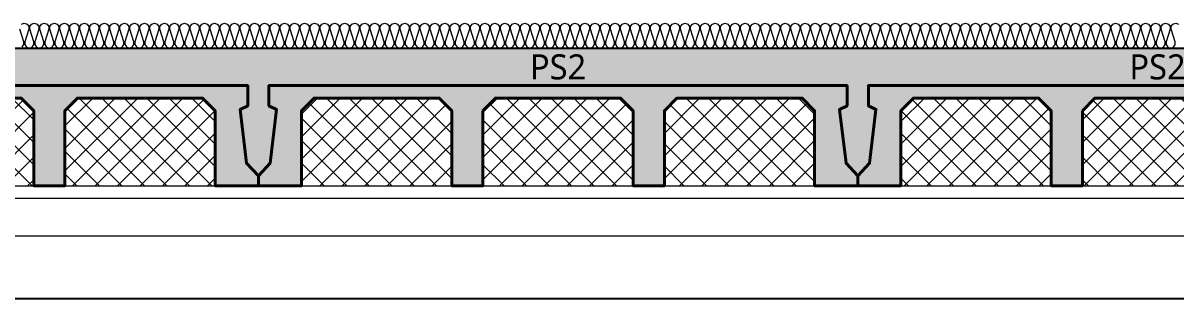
# Model space of a CAD drawing. Header units: millimetres. Extents: x 0 to 420000, y 0 to 297000.
# Drawn here: x 137077 to 141684, y 43150 to 44300 of the extents above; entities that cross this region are included whole.
import ezdxf
from ezdxf.enums import TextEntityAlignment as Align

# ---------------------------------------------------------------- set-up
doc = ezdxf.new("R2010")
doc.units = ezdxf.units.MM
doc.linetypes.add('0731_main_plan$0$form_$0$y-Landschaft$0$_$1$20120914_Verkehrsflächen_Grün$0$20120628_xref - Gammel$1$3_H-GL_F1_U3 - Default$0${ Offset Lines }', pattern=[0])
doc.linetypes.add('CEN', pattern=[62, 60, -1, 0, -1])
for name, color, linetype, lineweight in [('A-AXIS-LINE', 1, 'CEN', 15), ('A-CONC-LIN1', 2, 'Continuous', 40), ('A-CONC-LIN2', 7, 'Continuous', 25), ('A-ELEV-LIN2', 7, 'Continuous', 25), ('A-XXXX-INSL1', 15, 'Continuous', 18), ('A-XXXX-INSL2', 8, 'Continuous', 18)]:
    doc.layers.add(name, color=color, linetype=linetype, lineweight=lineweight)
doc.layers.add('A-CONC-SOLD', color=253, linetype='CEN')
doc.layers.add('A-XXXX-NPLT', color=144, linetype='Continuous', lineweight=15, plot=False)
doc.styles.add('맑은고딕', font='')
doc.styles.get('맑은고딕').set_extended_font_data('Malgun Gothic')

# ---------------------------------------------------------------- blocks, each defined once
blk = doc.blocks.new('axis(211208)')
at = {"layer": 'A-AXIS-LINE', "ltscale": 1000}
blk.add_line((4631788.1, -422118.7), (4955413.1, -422118.7), dxfattribs=at)
blk = doc.blocks.new('PS2')
at = {"layer": 'A-CONC-SOLD'}
h = blk.add_hatch(color=256, dxfattribs=at)
h.dxf.hatch_style = 1
h.paths.add_polyline_path([(1197.5, 0), (-1197.5, 0), (-1197.5, -510), (-1150.5, -460), (-1125, -245), (-1155, -230), (-1155, -150), (1155, -150), (1155, -230), (1125, -245), (1150.5, -460), (1197.5, -510)])
h = blk.add_hatch(color=256, dxfattribs=at)
h.dxf.hatch_style = 1
h.paths.add_polyline_path([(-1150.5, -460), (-1197.5, -510), (-1197.5, -550), (-1025, -550), (-1025, -510), (-1025, -250), (-975, -200), (-475, -200), (-425, -250), (-425, -510), (-425, -550), (-300, -550), (-300, -510), (-300, -250), (-250, -200), (250, -200), (300, -250), (300, -510), (300, -550), (425, -550), (425, -510), (425, -250), (475, -200), (975, -200), (1025, -250), (1025, -510), (1025, -550), (1197.5, -550), (1197.5, -510), (1150.5, -460), (1125, -245), (1155, -230), (1155, -150), (-1155, -150), (-1155, -230), (-1125, -245)])
at = {"layer": 'A-XXXX-INSL2'}
h = blk.add_hatch(dxfattribs=at)
h.set_pattern_fill('ANSI37', color=256, scale=20)
h.set_pattern_definition([(45, (-289951.5, -41968), (-44.90128, 44.90128), []), (135, (-289951.5, -41968), (-44.90128, -44.90128), [])])
h.paths.add_polyline_path([(-975, -200), (-1025, -250), (-1025, -510), (-1025, -550), (-425, -550), (-425, -510), (-425, -250), (-475, -200)])
h.paths.add_polyline_path([(-250, -200), (-300, -250), (-300, -510), (-300, -550), (300, -550), (300, -510), (300, -250), (250, -200)])
h.paths.add_polyline_path([(425, -510), (425, -550), (1025, -550), (1025, -510), (1025, -250), (975, -200), (475, -200), (425, -250)])
at = {"layer": 'A-CONC-LIN1', "color": 2, "linetype": '0731_main_plan$0$form_$0$y-Landschaft$0$_$1$20120914_Verkehrsflächen_Grün$0$20120628_xref - Gammel$1$3_H-GL_F1_U3 - Default$0${ Offset Lines }'}
blk.add_lwpolyline([(-300, -250), (-300, -510), (-300, -510), (-300, -550), (-425, -550), (-425, -510), (-425, -510), (-425, -250), (-475, -200), (-975, -200), (-1025, -250), (-1025, -510), (-1025, -510), (-1025, -550), (-1197.5, -550), (-1197.5, -510), (-1150.5, -460), (-1125, -245), (-1155, -230), (-1155, -150), (1155, -150), (1155, -230), (1125, -245), (1150.5, -460), (1197.5, -510), (1197.5, -550), (1025, -550), (1025, -510), (1025, -510), (1025, -250), (975, -200), (475, -200), (425, -250), (425, -510), (425, -510), (425, -550), (300, -550), (300, -510), (300, -510), (300, -250), (250, -200), (-250, -200)], close=True, dxfattribs=at)
at = {"layer": 'A-CONC-LIN2'}
blk.add_line((-1197.5, 0), (1197.5, 0), dxfattribs=at)
at = {"layer": 'A-XXXX-NPLT'}
for p, q in [((-1025, -550), (-425, -550)), ((-300, -550), (300, -550)), ((425, -550), (1025, -550))]:
    blk.add_line(p, q, dxfattribs=at)
at = {"layer": 'A-XXXX-NPLT', "style": '맑은고딕'}
blk.add_text('PS2', height=100, dxfattribs=at).set_placement((0, -75), align=Align.MIDDLE)
blk = doc.blocks.new('냉동층(220321)')
at = {"layer": 'A-ELEV-LIN2'}
blk.add_line((4683400.3, -402368.7), (4737823.8, -402368.7), dxfattribs=at)
at = {"layer": 'A-XXXX-INSL1'}
blk.add_lwpolyline([(4685273.8, -401968.7), (4725973.8, -401968.7), (4725973.8, -402418.7), (4726673.8, -402418.7), (4726673.8, -401968.7), (4734973.8, -401968.7)], dxfattribs=at)
at = {"layer": 'A-XXXX-INSL2'}
for points in [[(4707384.8, -401364.7), (4707391.8, -401354.7), (4707391.8, -401343.7), (4707375.8, -401293.7)], [(4707382.8, -401272.7), (4707393.8, -401268.7), (4707404.8, -401272.7), (4707411.8, -401282.7), (4707411.8, -401293.7), (4707395.8, -401343.7), (4707395.8, -401354.7), (4707402.8, -401364.7), (4707413.8, -401368.7), (4707424.8, -401364.7), (4707431.8, -401354.7), (4707431.8, -401343.7), (4707415.8, -401293.7), (4707415.8, -401282.7), (4707422.8, -401272.7), (4707433.8, -401268.7), (4707444.8, -401272.7), (4707451.8, -401282.7), (4707451.8, -401293.7), (4707435.8, -401343.7), (4707435.8, -401354.7), (4707442.8, -401364.7), (4707453.8, -401368.7), (4707464.8, -401364.7), (4707471.8, -401354.7), (4707471.8, -401343.7), (4707455.8, -401293.7), (4707455.8, -401282.7), (4707462.8, -401272.7), (4707473.8, -401268.7), (4707484.8, -401272.7), (4707491.8, -401282.7), (4707491.8, -401293.7), (4707475.8, -401343.7), (4707475.8, -401354.7), (4707482.8, -401364.7), (4707493.8, -401368.7), (4707504.8, -401364.7), (4707511.8, -401354.7), (4707511.8, -401343.7), (4707495.8, -401293.7), (4707495.8, -401282.7), (4707502.8, -401272.7), (4707513.8, -401268.7), (4707524.8, -401272.7), (4707531.8, -401282.7), (4707531.8, -401293.7), (4707515.8, -401343.7), (4707515.8, -401354.7), (4707522.8, -401364.7), (4707533.8, -401368.7), (4707544.8, -401364.7), (4707551.8, -401354.7), (4707551.8, -401343.7), (4707535.8, -401293.7), (4707535.8, -401282.7), (4707542.8, -401272.7), (4707553.8, -401268.7), (4707564.8, -401272.7), (4707571.8, -401282.7), (4707571.8, -401293.7), (4707555.8, -401343.7), (4707555.8, -401354.7), (4707562.8, -401364.7), (4707573.8, -401368.7), (4707584.8, -401364.7), (4707591.8, -401354.7), (4707591.8, -401343.7), (4707575.8, -401293.7), (4707575.8, -401282.7), (4707582.8, -401272.7), (4707593.8, -401268.7), (4707604.8, -401272.7), (4707611.8, -401282.7), (4707611.8, -401293.7), (4707595.8, -401343.7), (4707595.8, -401354.7), (4707602.8, -401364.7), (4707613.8, -401368.7), (4707624.8, -401364.7), (4707631.8, -401354.7), (4707631.8, -401343.7), (4707615.8, -401293.7), (4707615.8, -401282.7), (4707622.8, -401272.7), (4707633.8, -401268.7), (4707644.8, -401272.7), (4707651.8, -401282.7), (4707651.8, -401293.7), (4707635.8, -401343.7), (4707635.8, -401354.7), (4707642.8, -401364.7), (4707653.8, -401368.7), (4707664.8, -401364.7), (4707671.8, -401354.7), (4707671.8, -401343.7), (4707655.8, -401293.7), (4707655.8, -401282.7), (4707662.8, -401272.7), (4707673.8, -401268.7), (4707684.8, -401272.7), (4707691.8, -401282.7), (4707691.8, -401293.7), (4707675.8, -401343.7), (4707675.8, -401354.7), (4707682.8, -401364.7), (4707693.8, -401368.7), (4707704.8, -401364.7), (4707711.8, -401354.7), (4707711.8, -401343.7), (4707695.8, -401293.7), (4707695.8, -401282.7), (4707702.8, -401272.7), (4707713.8, -401268.7), (4707724.8, -401272.7), (4707731.8, -401282.7), (4707731.8, -401293.7), (4707715.8, -401343.7), (4707715.8, -401354.7), (4707722.8, -401364.7), (4707733.8, -401368.7), (4707744.8, -401364.7), (4707751.8, -401354.7), (4707751.8, -401343.7), (4707735.8, -401293.7), (4707735.8, -401282.7), (4707742.8, -401272.7), (4707753.8, -401268.7), (4707764.8, -401272.7), (4707771.8, -401282.7), (4707771.8, -401293.7), (4707755.8, -401343.7), (4707755.8, -401354.7), (4707762.8, -401364.7), (4707773.8, -401368.7), (4707784.8, -401364.7), (4707791.8, -401354.7), (4707791.8, -401343.7), (4707775.8, -401293.7), (4707775.8, -401282.7), (4707782.8, -401272.7), (4707793.8, -401268.7), (4707804.8, -401272.7), (4707811.8, -401282.7), (4707811.8, -401293.7), (4707795.8, -401343.7), (4707795.8, -401354.7), (4707802.8, -401364.7), (4707813.8, -401368.7), (4707824.8, -401364.7), (4707831.8, -401354.7), (4707831.8, -401343.7), (4707815.8, -401293.7), (4707815.8, -401282.7), (4707822.8, -401272.7), (4707833.8, -401268.7), (4707844.8, -401272.7), (4707851.8, -401282.7), (4707851.8, -401293.7), (4707835.8, -401343.7), (4707835.8, -401354.7), (4707842.8, -401364.7), (4707853.8, -401368.7), (4707864.8, -401364.7), (4707871.8, -401354.7), (4707871.8, -401343.7), (4707855.8, -401293.7), (4707855.8, -401282.7), (4707862.8, -401272.7), (4707873.8, -401268.7), (4707884.8, -401272.7), (4707891.8, -401282.7), (4707891.8, -401293.7), (4707875.8, -401343.7), (4707875.8, -401354.7), (4707882.8, -401364.7), (4707893.8, -401368.7), (4707904.8, -401364.7), (4707911.8, -401354.7), (4707911.8, -401343.7), (4707895.8, -401293.7), (4707895.8, -401282.7), (4707902.8, -401272.7), (4707913.8, -401268.7), (4707924.8, -401272.7), (4707931.8, -401282.7), (4707931.8, -401293.7), (4707915.8, -401343.7), (4707915.8, -401354.7), (4707922.8, -401364.7), (4707933.8, -401368.7), (4707944.8, -401364.7), (4707951.8, -401354.7), (4707951.8, -401343.7), (4707935.8, -401293.7), (4707935.8, -401282.7), (4707942.8, -401272.7), (4707953.8, -401268.7), (4707964.8, -401272.7), (4707971.8, -401282.7), (4707971.8, -401293.7), (4707955.8, -401343.7), (4707955.8, -401354.7), (4707962.8, -401364.7), (4707973.8, -401368.7), (4707984.8, -401364.7), (4707991.8, -401354.7), (4707991.8, -401343.7), (4707975.8, -401293.7), (4707975.8, -401282.7), (4707982.8, -401272.7), (4707993.8, -401268.7), (4708004.8, -401272.7), (4708011.8, -401282.7), (4708011.8, -401293.7), (4707995.8, -401343.7), (4707995.8, -401354.7), (4708002.8, -401364.7), (4708013.8, -401368.7), (4708024.8, -401364.7), (4708031.8, -401354.7), (4708031.8, -401343.7), (4708015.8, -401293.7), (4708015.8, -401282.7), (4708022.8, -401272.7), (4708033.8, -401268.7), (4708044.8, -401272.7), (4708051.8, -401282.7), (4708051.8, -401293.7), (4708035.8, -401343.7), (4708035.8, -401354.7), (4708042.8, -401364.7), (4708053.8, -401368.7), (4708064.8, -401364.7), (4708071.8, -401354.7), (4708071.8, -401343.7), (4708055.8, -401293.7), (4708055.8, -401282.7), (4708062.8, -401272.7), (4708073.8, -401268.7), (4708084.8, -401272.7), (4708091.8, -401282.7), (4708091.8, -401293.7), (4708075.8, -401343.7), (4708075.8, -401354.7), (4708082.8, -401364.7), (4708093.8, -401368.7), (4708104.8, -401364.7), (4708111.8, -401354.7), (4708111.8, -401343.7), (4708095.8, -401293.7), (4708095.8, -401282.7), (4708102.8, -401272.7), (4708113.8, -401268.7), (4708124.8, -401272.7), (4708131.8, -401282.7), (4708131.8, -401293.7), (4708115.8, -401343.7), (4708115.8, -401354.7), (4708122.8, -401364.7), (4708133.8, -401368.7), (4708144.8, -401364.7), (4708151.8, -401354.7), (4708151.8, -401343.7), (4708135.8, -401293.7), (4708135.8, -401282.7), (4708142.8, -401272.7), (4708153.8, -401268.7), (4708164.8, -401272.7), (4708171.8, -401282.7), (4708171.8, -401293.7), (4708155.8, -401343.7), (4708155.8, -401354.7), (4708162.8, -401364.7), (4708173.8, -401368.7), (4708184.8, -401364.7), (4708191.8, -401354.7), (4708191.8, -401343.7), (4708175.8, -401293.7), (4708175.8, -401282.7), (4708182.8, -401272.7), (4708193.8, -401268.7), (4708204.8, -401272.7), (4708211.8, -401282.7), (4708211.8, -401293.7), (4708195.8, -401343.7), (4708195.8, -401354.7), (4708202.8, -401364.7), (4708213.8, -401368.7), (4708224.8, -401364.7), (4708231.8, -401354.7), (4708231.8, -401343.7), (4708215.8, -401293.7), (4708215.8, -401282.7), (4708222.8, -401272.7), (4708233.8, -401268.7), (4708244.8, -401272.7), (4708251.8, -401282.7), (4708251.8, -401293.7), (4708235.8, -401343.7), (4708235.8, -401354.7), (4708242.8, -401364.7), (4708253.8, -401368.7), (4708264.8, -401364.7), (4708271.8, -401354.7), (4708271.8, -401343.7), (4708255.8, -401293.7), (4708255.8, -401282.7), (4708262.8, -401272.7), (4708273.8, -401268.7), (4708284.8, -401272.7), (4708291.8, -401282.7), (4708291.8, -401293.7), (4708275.8, -401343.7), (4708275.8, -401354.7), (4708282.8, -401364.7), (4708293.8, -401368.7), (4708304.8, -401364.7), (4708311.8, -401354.7), (4708311.8, -401343.7), (4708295.8, -401293.7), (4708295.8, -401282.7), (4708302.8, -401272.7), (4708313.8, -401268.7), (4708324.8, -401272.7), (4708331.8, -401282.7), (4708331.8, -401293.7), (4708315.8, -401343.7), (4708315.8, -401354.7), (4708322.8, -401364.7), (4708333.8, -401368.7), (4708344.8, -401364.7), (4708351.8, -401354.7), (4708351.8, -401343.7), (4708335.8, -401293.7), (4708335.8, -401282.7), (4708342.8, -401272.7), (4708353.8, -401268.7), (4708364.8, -401272.7), (4708371.8, -401282.7), (4708371.8, -401293.7), (4708355.8, -401343.7), (4708355.8, -401354.7), (4708362.8, -401364.7), (4708373.8, -401368.7), (4708384.8, -401364.7), (4708391.8, -401354.7), (4708391.8, -401343.7), (4708375.8, -401293.7), (4708375.8, -401282.7), (4708382.8, -401272.7), (4708393.8, -401268.7), (4708404.8, -401272.7), (4708411.8, -401282.7), (4708411.8, -401293.7), (4708395.8, -401343.7), (4708395.8, -401354.7), (4708402.8, -401364.7), (4708413.8, -401368.7), (4708424.8, -401364.7), (4708431.8, -401354.7), (4708431.8, -401343.7), (4708415.8, -401293.7), (4708415.8, -401282.7), (4708422.8, -401272.7), (4708433.8, -401268.7), (4708444.8, -401272.7), (4708451.8, -401282.7), (4708451.8, -401293.7), (4708435.8, -401343.7), (4708435.8, -401354.7), (4708442.8, -401364.7), (4708453.8, -401368.7), (4708464.8, -401364.7), (4708471.8, -401354.7), (4708471.8, -401343.7), (4708455.8, -401293.7), (4708455.8, -401282.7), (4708462.8, -401272.7), (4708473.8, -401268.7), (4708484.8, -401272.7), (4708491.8, -401282.7), (4708491.8, -401293.7), (4708475.8, -401343.7), (4708475.8, -401354.7), (4708482.8, -401364.7), (4708493.8, -401368.7), (4708504.8, -401364.7), (4708511.8, -401354.7), (4708511.8, -401343.7), (4708495.8, -401293.7), (4708495.8, -401282.7), (4708502.8, -401272.7), (4708513.8, -401268.7), (4708524.8, -401272.7), (4708531.8, -401282.7), (4708531.8, -401293.7), (4708515.8, -401343.7), (4708515.8, -401354.7), (4708522.8, -401364.7), (4708533.8, -401368.7), (4708544.8, -401364.7), (4708551.8, -401354.7), (4708551.8, -401343.7), (4708535.8, -401293.7), (4708535.8, -401282.7), (4708542.8, -401272.7), (4708553.8, -401268.7), (4708564.8, -401272.7), (4708571.8, -401282.7), (4708571.8, -401293.7), (4708555.8, -401343.7), (4708555.8, -401354.7), (4708562.8, -401364.7), (4708573.8, -401368.7), (4708584.8, -401364.7), (4708591.8, -401354.7), (4708591.8, -401343.7), (4708575.8, -401293.7), (4708575.8, -401282.7), (4708582.8, -401272.7), (4708593.8, -401268.7), (4708604.8, -401272.7), (4708611.8, -401282.7), (4708611.8, -401293.7), (4708595.8, -401343.7), (4708595.8, -401354.7), (4708602.8, -401364.7), (4708613.8, -401368.7), (4708624.8, -401364.7), (4708631.8, -401354.7), (4708631.8, -401343.7), (4708615.8, -401293.7), (4708615.8, -401282.7), (4708622.8, -401272.7), (4708633.8, -401268.7), (4708644.8, -401272.7), (4708651.8, -401282.7), (4708651.8, -401293.7), (4708635.8, -401343.7), (4708635.8, -401354.7), (4708642.8, -401364.7), (4708653.8, -401368.7), (4708664.8, -401364.7), (4708671.8, -401354.7), (4708671.8, -401343.7), (4708655.8, -401293.7), (4708655.8, -401282.7), (4708662.8, -401272.7), (4708673.8, -401268.7), (4708684.8, -401272.7), (4708691.8, -401282.7), (4708691.8, -401293.7), (4708675.8, -401343.7), (4708675.8, -401354.7), (4708682.8, -401364.7), (4708693.8, -401368.7), (4708704.8, -401364.7), (4708711.8, -401354.7), (4708711.8, -401343.7), (4708695.8, -401293.7), (4708695.8, -401282.7), (4708702.8, -401272.7), (4708713.8, -401268.7), (4708724.8, -401272.7), (4708731.8, -401282.7), (4708731.8, -401293.7), (4708715.8, -401343.7), (4708715.8, -401354.7), (4708722.8, -401364.7), (4708733.8, -401368.7), (4708744.8, -401364.7), (4708751.8, -401354.7), (4708751.8, -401343.7), (4708735.8, -401293.7), (4708735.8, -401282.7), (4708742.8, -401272.7), (4708753.8, -401268.7), (4708764.8, -401272.7), (4708771.8, -401282.7), (4708771.8, -401293.7), (4708755.8, -401343.7), (4708755.8, -401354.7), (4708762.8, -401364.7), (4708773.8, -401368.7), (4708784.8, -401364.7), (4708791.8, -401354.7), (4708791.8, -401343.7), (4708775.8, -401293.7), (4708775.8, -401282.7), (4708782.8, -401272.7), (4708793.8, -401268.7), (4708804.8, -401272.7), (4708811.8, -401282.7), (4708811.8, -401293.7), (4708795.8, -401343.7), (4708795.8, -401354.7), (4708802.8, -401364.7), (4708813.8, -401368.7), (4708824.8, -401364.7), (4708831.8, -401354.7), (4708831.8, -401343.7), (4708815.8, -401293.7), (4708815.8, -401282.7), (4708822.8, -401272.7), (4708833.8, -401268.7), (4708844.8, -401272.7), (4708851.8, -401282.7), (4708851.8, -401293.7), (4708835.8, -401343.7), (4708835.8, -401354.7), (4708842.8, -401364.7), (4708853.8, -401368.7), (4708864.8, -401364.7), (4708871.8, -401354.7), (4708871.8, -401343.7), (4708855.8, -401293.7), (4708855.8, -401282.7), (4708862.8, -401272.7), (4708873.8, -401268.7), (4708884.8, -401272.7), (4708891.8, -401282.7), (4708891.8, -401293.7), (4708875.8, -401343.7), (4708875.8, -401354.7), (4708882.8, -401364.7), (4708893.8, -401368.7), (4708904.8, -401364.7), (4708911.8, -401354.7), (4708911.8, -401343.7), (4708895.8, -401293.7), (4708895.8, -401282.7), (4708902.8, -401272.7), (4708913.8, -401268.7), (4708924.8, -401272.7), (4708931.8, -401282.7), (4708931.8, -401293.7), (4708915.8, -401343.7), (4708915.8, -401354.7), (4708922.8, -401364.7), (4708933.8, -401368.7), (4708944.8, -401364.7), (4708951.8, -401354.7), (4708951.8, -401343.7), (4708935.8, -401293.7), (4708935.8, -401282.7), (4708942.8, -401272.7), (4708953.8, -401268.7), (4708964.8, -401272.7), (4708971.8, -401282.7), (4708971.8, -401293.7), (4708955.8, -401343.7), (4708955.8, -401354.7), (4708962.8, -401364.7), (4708973.8, -401368.7), (4708984.8, -401364.7), (4708991.8, -401354.7), (4708991.8, -401343.7), (4708975.8, -401293.7), (4708975.8, -401282.7), (4708982.8, -401272.7), (4708993.8, -401268.7), (4709004.8, -401272.7), (4709011.8, -401282.7), (4709011.8, -401293.7), (4708995.8, -401343.7), (4708995.8, -401354.7), (4709002.8, -401364.7), (4709013.8, -401368.7), (4709024.8, -401364.7), (4709031.8, -401354.7), (4709031.8, -401343.7), (4709015.8, -401293.7), (4709015.8, -401282.7), (4709022.8, -401272.7), (4709033.8, -401268.7), (4709044.8, -401272.7), (4709051.8, -401282.7), (4709051.8, -401293.7), (4709035.8, -401343.7), (4709035.8, -401354.7), (4709042.8, -401364.7), (4709053.8, -401368.7), (4709064.8, -401364.7), (4709071.8, -401354.7), (4709071.8, -401343.7), (4709055.8, -401293.7), (4709055.8, -401282.7), (4709062.8, -401272.7), (4709073.8, -401268.7), (4709084.8, -401272.7), (4709091.8, -401282.7), (4709091.8, -401293.7), (4709075.8, -401343.7), (4709075.8, -401354.7), (4709082.8, -401364.7), (4709093.8, -401368.7), (4709104.8, -401364.7), (4709111.8, -401354.7), (4709111.8, -401343.7), (4709095.8, -401293.7), (4709095.8, -401282.7), (4709102.8, -401272.7), (4709113.8, -401268.7), (4709124.8, -401272.7), (4709131.8, -401282.7), (4709131.8, -401293.7), (4709115.8, -401343.7), (4709115.8, -401354.7), (4709122.8, -401364.7), (4709133.8, -401368.7), (4709144.8, -401364.7), (4709151.8, -401354.7), (4709151.8, -401343.7), (4709135.8, -401293.7), (4709135.8, -401282.7), (4709142.8, -401272.7), (4709153.8, -401268.7), (4709164.8, -401272.7), (4709171.8, -401282.7), (4709171.8, -401293.7), (4709155.8, -401343.7), (4709155.8, -401354.7), (4709162.8, -401364.7), (4709173.8, -401368.7), (4709184.8, -401364.7), (4709191.8, -401354.7), (4709191.8, -401343.7), (4709175.8, -401293.7), (4709175.8, -401282.7), (4709182.8, -401272.7), (4709193.8, -401268.7), (4709204.8, -401272.7), (4709211.8, -401282.7), (4709211.8, -401293.7), (4709195.8, -401343.7), (4709195.8, -401354.7), (4709202.8, -401364.7), (4709213.8, -401368.7), (4709224.8, -401364.7), (4709231.8, -401354.7), (4709231.8, -401343.7), (4709215.8, -401293.7), (4709215.8, -401282.7), (4709222.8, -401272.7), (4709233.8, -401268.7), (4709244.8, -401272.7), (4709251.8, -401282.7), (4709251.8, -401293.7), (4709235.8, -401343.7), (4709235.8, -401354.7), (4709242.8, -401364.7), (4709253.8, -401368.7), (4709264.8, -401364.7), (4709271.8, -401354.7), (4709271.8, -401343.7), (4709255.8, -401293.7), (4709255.8, -401282.7), (4709262.8, -401272.7), (4709273.8, -401268.7), (4709284.8, -401272.7), (4709291.8, -401282.7), (4709291.8, -401293.7), (4709275.8, -401343.7), (4709275.8, -401354.7), (4709282.8, -401364.7), (4709293.8, -401368.7), (4709304.8, -401364.7), (4709311.8, -401354.7), (4709311.8, -401343.7), (4709295.8, -401293.7), (4709295.8, -401282.7), (4709302.8, -401272.7), (4709313.8, -401268.7), (4709324.8, -401272.7), (4709331.8, -401282.7), (4709331.8, -401293.7), (4709315.8, -401343.7), (4709315.8, -401354.7), (4709322.8, -401364.7), (4709333.8, -401368.7), (4709344.8, -401364.7), (4709351.8, -401354.7), (4709351.8, -401343.7), (4709335.8, -401293.7), (4709335.8, -401282.7), (4709342.8, -401272.7), (4709353.8, -401268.7), (4709364.8, -401272.7), (4709371.8, -401282.7), (4709371.8, -401293.7), (4709355.8, -401343.7), (4709355.8, -401354.7), (4709362.8, -401364.7), (4709373.8, -401368.7), (4709384.8, -401364.7), (4709391.8, -401354.7), (4709391.8, -401343.7), (4709375.8, -401293.7), (4709375.8, -401282.7), (4709382.8, -401272.7), (4709393.8, -401268.7), (4709404.8, -401272.7), (4709411.8, -401282.7), (4709411.8, -401293.7), (4709395.8, -401343.7), (4709395.8, -401354.7), (4709402.8, -401364.7), (4709413.8, -401368.7), (4709424.8, -401364.7), (4709431.8, -401354.7), (4709431.8, -401343.7), (4709415.8, -401293.7), (4709415.8, -401282.7), (4709422.8, -401272.7), (4709433.8, -401268.7), (4709444.8, -401272.7), (4709451.8, -401282.7), (4709451.8, -401293.7), (4709435.8, -401343.7), (4709435.8, -401354.7), (4709442.8, -401364.7), (4709453.8, -401368.7), (4709464.8, -401364.7), (4709471.8, -401354.7), (4709471.8, -401343.7), (4709455.8, -401293.7), (4709455.8, -401282.7), (4709462.8, -401272.7), (4709473.8, -401268.7), (4709484.8, -401272.7), (4709491.8, -401282.7), (4709491.8, -401293.7), (4709475.8, -401343.7), (4709475.8, -401354.7), (4709482.8, -401364.7), (4709493.8, -401368.7), (4709504.8, -401364.7), (4709511.8, -401354.7), (4709511.8, -401343.7), (4709495.8, -401293.7), (4709495.8, -401282.7), (4709502.8, -401272.7), (4709513.8, -401268.7), (4709524.8, -401272.7), (4709531.8, -401282.7), (4709531.8, -401293.7), (4709515.8, -401343.7), (4709515.8, -401354.7), (4709522.8, -401364.7), (4709533.8, -401368.7), (4709544.8, -401364.7), (4709551.8, -401354.7), (4709551.8, -401343.7), (4709535.8, -401293.7), (4709535.8, -401282.7), (4709542.8, -401272.7), (4709553.8, -401268.7), (4709564.8, -401272.7), (4709571.8, -401282.7), (4709571.8, -401293.7), (4709555.8, -401343.7), (4709555.8, -401354.7), (4709562.8, -401364.7), (4709573.8, -401368.7), (4709584.8, -401364.7), (4709591.8, -401354.7), (4709591.8, -401343.7), (4709575.8, -401293.7), (4709575.8, -401282.7), (4709582.8, -401272.7), (4709593.8, -401268.7), (4709604.8, -401272.7), (4709611.8, -401282.7), (4709611.8, -401293.7), (4709595.8, -401343.7), (4709595.8, -401354.7), (4709602.8, -401364.7), (4709613.8, -401368.7), (4709624.8, -401364.7), (4709631.8, -401354.7), (4709631.8, -401343.7), (4709615.8, -401293.7), (4709615.8, -401282.7), (4709622.8, -401272.7), (4709633.8, -401268.7), (4709644.8, -401272.7), (4709651.8, -401282.7), (4709651.8, -401293.7), (4709635.8, -401343.7), (4709635.8, -401354.7), (4709642.8, -401364.7), (4709653.8, -401368.7), (4709664.8, -401364.7), (4709671.8, -401354.7), (4709671.8, -401343.7), (4709655.8, -401293.7), (4709655.8, -401282.7), (4709662.8, -401272.7), (4709673.8, -401268.7), (4709684.8, -401272.7), (4709691.8, -401282.7), (4709691.8, -401293.7), (4709675.8, -401343.7), (4709675.8, -401354.7), (4709682.8, -401364.7), (4709693.8, -401368.7), (4709704.8, -401364.7), (4709711.8, -401354.7), (4709711.8, -401343.7), (4709695.8, -401293.7), (4709695.8, -401282.7), (4709702.8, -401272.7), (4709713.8, -401268.7), (4709724.8, -401272.7), (4709731.8, -401282.7), (4709731.8, -401293.7), (4709715.8, -401343.7), (4709715.8, -401354.7), (4709722.8, -401364.7), (4709733.8, -401368.7), (4709744.8, -401364.7), (4709751.8, -401354.7), (4709751.8, -401343.7), (4709735.8, -401293.7), (4709735.8, -401282.7), (4709742.8, -401272.7), (4709753.8, -401268.7), (4709764.8, -401272.7), (4709771.8, -401282.7), (4709771.8, -401293.7), (4709755.8, -401343.7), (4709755.8, -401354.7), (4709762.8, -401364.7), (4709773.8, -401368.7), (4709784.8, -401364.7), (4709791.8, -401354.7), (4709791.8, -401343.7), (4709775.8, -401293.7), (4709775.8, -401282.7), (4709782.8, -401272.7), (4709793.8, -401268.7), (4709804.8, -401272.7), (4709811.8, -401282.7), (4709811.8, -401293.7), (4709795.8, -401343.7), (4709795.8, -401354.7), (4709802.8, -401364.7), (4709813.8, -401368.7), (4709824.8, -401364.7), (4709831.8, -401354.7), (4709831.8, -401343.7), (4709815.8, -401293.7), (4709815.8, -401282.7), (4709822.8, -401272.7), (4709833.8, -401268.7), (4709844.8, -401272.7), (4709851.8, -401282.7), (4709851.8, -401293.7), (4709835.8, -401343.7), (4709835.8, -401354.7), (4709842.8, -401364.7), (4709853.8, -401368.7), (4709864.8, -401364.7), (4709871.8, -401354.7), (4709871.8, -401343.7), (4709855.8, -401293.7), (4709855.8, -401282.7), (4709862.8, -401272.7), (4709873.8, -401268.7), (4709884.8, -401272.7), (4709891.8, -401282.7), (4709891.8, -401293.7), (4709875.8, -401343.7), (4709875.8, -401354.7), (4709882.8, -401364.7), (4709893.8, -401368.7), (4709904.8, -401364.7), (4709911.8, -401354.7), (4709911.8, -401343.7), (4709895.8, -401293.7), (4709895.8, -401282.7), (4709902.8, -401272.7), (4709913.8, -401268.7), (4709924.8, -401272.7), (4709931.8, -401282.7), (4709931.8, -401293.7), (4709915.8, -401343.7), (4709915.8, -401354.7), (4709922.8, -401364.7), (4709933.8, -401368.7), (4709944.8, -401364.7), (4709951.8, -401354.7), (4709951.8, -401343.7), (4709935.8, -401293.7), (4709935.8, -401282.7), (4709942.8, -401272.7), (4709953.8, -401268.7), (4709964.8, -401272.7), (4709971.8, -401282.7), (4709971.8, -401293.7), (4709955.8, -401343.7), (4709955.8, -401354.7), (4709962.8, -401364.7), (4709973.8, -401368.7), (4709984.8, -401364.7), (4709991.8, -401354.7), (4709991.8, -401343.7), (4709975.8, -401293.7), (4709975.8, -401282.7), (4709982.8, -401272.7), (4709993.8, -401268.7), (4710004.8, -401272.7), (4710011.8, -401282.7), (4710011.8, -401293.7), (4709995.8, -401343.7), (4709995.8, -401354.7), (4710002.8, -401364.7), (4710013.8, -401368.7), (4710024.8, -401364.7), (4710031.8, -401354.7), (4710031.8, -401343.7), (4710015.8, -401293.7), (4710015.8, -401282.7), (4710022.8, -401272.7), (4710033.8, -401268.7), (4710044.8, -401272.7), (4710051.8, -401282.7), (4710051.8, -401293.7), (4710035.8, -401343.7), (4710035.8, -401354.7), (4710042.8, -401364.7), (4710053.8, -401368.7), (4710064.8, -401364.7), (4710071.8, -401354.7), (4710071.8, -401343.7), (4710055.8, -401293.7), (4710055.8, -401282.7), (4710062.8, -401272.7), (4710073.8, -401268.7), (4710084.8, -401272.7), (4710091.8, -401282.7), (4710091.8, -401293.7), (4710075.8, -401343.7), (4710075.8, -401354.7), (4710082.8, -401364.7), (4710093.8, -401368.7), (4710104.8, -401364.7), (4710111.8, -401354.7), (4710111.8, -401343.7), (4710095.8, -401293.7), (4710095.8, -401282.7), (4710102.8, -401272.7), (4710113.8, -401268.7), (4710124.8, -401272.7), (4710131.8, -401282.7), (4710131.8, -401293.7), (4710115.8, -401343.7), (4710115.8, -401354.7), (4710122.8, -401364.7), (4710133.8, -401368.7), (4710144.8, -401364.7), (4710151.8, -401354.7), (4710151.8, -401343.7), (4710135.8, -401293.7), (4710135.8, -401282.7), (4710142.8, -401272.7), (4710153.8, -401268.7), (4710164.8, -401272.7), (4710171.8, -401282.7), (4710171.8, -401293.7), (4710155.8, -401343.7), (4710155.8, -401354.7), (4710162.8, -401364.7), (4710173.8, -401368.7), (4710184.8, -401364.7), (4710191.8, -401354.7), (4710191.8, -401343.7), (4710175.8, -401293.7), (4710175.8, -401282.7), (4710182.8, -401272.7), (4710193.8, -401268.7), (4710204.8, -401272.7), (4710211.8, -401282.7), (4710211.8, -401293.7), (4710195.8, -401343.7), (4710195.8, -401354.7), (4710202.8, -401364.7), (4710213.8, -401368.7), (4710224.8, -401364.7), (4710231.8, -401354.7), (4710231.8, -401343.7), (4710215.8, -401293.7), (4710215.8, -401282.7), (4710222.8, -401272.7), (4710233.8, -401268.7), (4710244.8, -401272.7), (4710251.8, -401282.7), (4710251.8, -401293.7), (4710235.8, -401343.7), (4710235.8, -401354.7), (4710242.8, -401364.7), (4710253.8, -401368.7), (4710264.8, -401364.7), (4710271.8, -401354.7), (4710271.8, -401343.7), (4710255.8, -401293.7), (4710255.8, -401282.7), (4710262.8, -401272.7), (4710273.8, -401268.7), (4710284.8, -401272.7), (4710291.8, -401282.7), (4710291.8, -401293.7), (4710275.8, -401343.7), (4710275.8, -401354.7), (4710282.8, -401364.7), (4710293.8, -401368.7), (4710304.8, -401364.7), (4710311.8, -401354.7), (4710311.8, -401343.7), (4710295.8, -401293.7), (4710295.8, -401282.7), (4710302.8, -401272.7), (4710313.8, -401268.7), (4710324.8, -401272.7), (4710331.8, -401282.7), (4710331.8, -401293.7), (4710315.8, -401343.7), (4710315.8, -401354.7), (4710322.8, -401364.7), (4710333.8, -401368.7), (4710344.8, -401364.7), (4710351.8, -401354.7), (4710351.8, -401343.7), (4710335.8, -401293.7), (4710335.8, -401282.7), (4710342.8, -401272.7), (4710353.8, -401268.7), (4710364.8, -401272.7), (4710371.8, -401282.7), (4710371.8, -401293.7), (4710355.8, -401343.7), (4710355.8, -401354.7), (4710362.8, -401364.7), (4710373.8, -401368.7), (4710384.8, -401364.7), (4710391.8, -401354.7), (4710391.8, -401343.7), (4710375.8, -401293.7), (4710375.8, -401282.7), (4710382.8, -401272.7), (4710393.8, -401268.7), (4710404.8, -401272.7), (4710411.8, -401282.7), (4710411.8, -401293.7), (4710395.8, -401343.7), (4710395.8, -401354.7), (4710402.8, -401364.7), (4710413.8, -401368.7), (4710424.8, -401364.7), (4710431.8, -401354.7), (4710431.8, -401343.7), (4710415.8, -401293.7), (4710415.8, -401282.7), (4710422.8, -401272.7), (4710433.8, -401268.7), (4710444.8, -401272.7), (4710451.8, -401282.7), (4710451.8, -401293.7), (4710435.8, -401343.7), (4710435.8, -401354.7), (4710442.8, -401364.7), (4710453.8, -401368.7), (4710464.8, -401364.7), (4710471.8, -401354.7), (4710471.8, -401343.7), (4710455.8, -401293.7), (4710455.8, -401282.7), (4710462.8, -401272.7), (4710473.8, -401268.7), (4710484.8, -401272.7), (4710491.8, -401282.7), (4710491.8, -401293.7), (4710475.8, -401343.7), (4710475.8, -401354.7), (4710482.8, -401364.7), (4710493.8, -401368.7), (4710504.8, -401364.7), (4710511.8, -401354.7), (4710511.8, -401343.7), (4710495.8, -401293.7), (4710495.8, -401282.7), (4710502.8, -401272.7), (4710513.8, -401268.7), (4710524.8, -401272.7), (4710531.8, -401282.7), (4710531.8, -401293.7), (4710515.8, -401343.7), (4710515.8, -401354.7), (4710522.8, -401364.7), (4710533.8, -401368.7), (4710544.8, -401364.7), (4710551.8, -401354.7), (4710551.8, -401343.7), (4710535.8, -401293.7), (4710535.8, -401282.7), (4710542.8, -401272.7), (4710553.8, -401268.7), (4710564.8, -401272.7), (4710571.8, -401282.7), (4710571.8, -401293.7), (4710555.8, -401343.7), (4710555.8, -401354.7), (4710562.8, -401364.7), (4710573.8, -401368.7), (4710584.8, -401364.7), (4710591.8, -401354.7), (4710591.8, -401343.7), (4710575.8, -401293.7), (4710575.8, -401282.7), (4710582.8, -401272.7), (4710593.8, -401268.7), (4710604.8, -401272.7), (4710611.8, -401282.7), (4710611.8, -401293.7), (4710595.8, -401343.7), (4710595.8, -401354.7), (4710602.8, -401364.7), (4710613.8, -401368.7), (4710624.8, -401364.7), (4710631.8, -401354.7), (4710631.8, -401343.7), (4710615.8, -401293.7), (4710615.8, -401282.7), (4710622.8, -401272.7), (4710633.8, -401268.7), (4710644.8, -401272.7), (4710651.8, -401282.7), (4710651.8, -401293.7), (4710635.8, -401343.7), (4710635.8, -401354.7), (4710642.8, -401364.7), (4710653.8, -401368.7), (4710664.8, -401364.7), (4710671.8, -401354.7), (4710671.8, -401343.7), (4710655.8, -401293.7), (4710655.8, -401282.7), (4710662.8, -401272.7), (4710673.8, -401268.7), (4710684.8, -401272.7), (4710691.8, -401282.7), (4710691.8, -401293.7), (4710675.8, -401343.7), (4710675.8, -401354.7), (4710682.8, -401364.7), (4710693.8, -401368.7), (4710704.8, -401364.7), (4710711.8, -401354.7), (4710711.8, -401343.7), (4710695.8, -401293.7), (4710695.8, -401282.7), (4710702.8, -401272.7), (4710713.8, -401268.7), (4710724.8, -401272.7), (4710731.8, -401282.7), (4710731.8, -401293.7), (4710715.8, -401343.7), (4710715.8, -401354.7), (4710722.8, -401364.7), (4710733.8, -401368.7), (4710744.8, -401364.7), (4710751.8, -401354.7), (4710751.8, -401343.7), (4710735.8, -401293.7), (4710735.8, -401282.7), (4710742.8, -401272.7), (4710753.8, -401268.7), (4710764.8, -401272.7), (4710771.8, -401282.7), (4710771.8, -401293.7), (4710755.8, -401343.7), (4710755.8, -401354.7), (4710762.8, -401364.7), (4710773.8, -401368.7), (4710784.8, -401364.7), (4710791.8, -401354.7), (4710791.8, -401343.7), (4710775.8, -401293.7), (4710775.8, -401282.7), (4710782.8, -401272.7), (4710793.8, -401268.7), (4710804.8, -401272.7), (4710811.8, -401282.7), (4710811.8, -401293.7), (4710795.8, -401343.7), (4710795.8, -401354.7), (4710802.8, -401364.7), (4710813.8, -401368.7), (4710824.8, -401364.7), (4710831.8, -401354.7), (4710831.8, -401343.7), (4710815.8, -401293.7), (4710815.8, -401282.7), (4710822.8, -401272.7), (4710833.8, -401268.7), (4710844.8, -401272.7), (4710851.8, -401282.7), (4710851.8, -401293.7), (4710835.8, -401343.7), (4710835.8, -401354.7), (4710842.8, -401364.7), (4710853.8, -401368.7), (4710864.8, -401364.7), (4710871.8, -401354.7), (4710871.8, -401343.7), (4710855.8, -401293.7), (4710855.8, -401282.7), (4710862.8, -401272.7), (4710873.8, -401268.7), (4710884.8, -401272.7), (4710891.8, -401282.7), (4710891.8, -401293.7), (4710875.8, -401343.7), (4710875.8, -401354.7), (4710882.8, -401364.7), (4710893.8, -401368.7), (4710904.8, -401364.7), (4710911.8, -401354.7), (4710911.8, -401343.7), (4710895.8, -401293.7), (4710895.8, -401282.7), (4710902.8, -401272.7), (4710913.8, -401268.7), (4710924.8, -401272.7), (4710931.8, -401282.7), (4710931.8, -401293.7), (4710915.8, -401343.7), (4710915.8, -401354.7), (4710922.8, -401364.7), (4710933.8, -401368.7), (4710944.8, -401364.7), (4710951.8, -401354.7), (4710951.8, -401343.7), (4710935.8, -401293.7), (4710935.8, -401282.7), (4710942.8, -401272.7), (4710953.8, -401268.7), (4710964.8, -401272.7), (4710971.8, -401282.7), (4710971.8, -401293.7), (4710955.8, -401343.7), (4710955.8, -401354.7), (4710962.8, -401364.7), (4710973.8, -401368.7), (4710984.8, -401364.7), (4710991.8, -401354.7), (4710991.8, -401343.7), (4710975.8, -401293.7), (4710975.8, -401282.7), (4710982.8, -401272.7), (4710993.8, -401268.7), (4711004.8, -401272.7), (4711011.8, -401282.7), (4711011.8, -401293.7), (4710995.8, -401343.7), (4710995.8, -401354.7), (4711002.8, -401364.7), (4711013.8, -401368.7), (4711024.8, -401364.7), (4711031.8, -401354.7), (4711031.8, -401343.7), (4711015.8, -401293.7), (4711015.8, -401282.7), (4711022.8, -401272.7), (4711033.8, -401268.7), (4711044.8, -401272.7), (4711051.8, -401282.7), (4711051.8, -401293.7), (4711035.8, -401343.7), (4711035.8, -401354.7), (4711042.8, -401364.7), (4711053.8, -401368.7), (4711064.8, -401364.7), (4711071.8, -401354.7), (4711071.8, -401343.7), (4711055.8, -401293.7), (4711055.8, -401282.7), (4711062.8, -401272.7), (4711073.8, -401268.7), (4711084.8, -401272.7), (4711091.8, -401282.7), (4711091.8, -401293.7), (4711075.8, -401343.7), (4711075.8, -401354.7), (4711082.8, -401364.7), (4711093.8, -401368.7), (4711104.8, -401364.7), (4711111.8, -401354.7), (4711111.8, -401343.7), (4711095.8, -401293.7), (4711095.8, -401282.7), (4711102.8, -401272.7), (4711113.8, -401268.7), (4711124.8, -401272.7), (4711131.8, -401282.7), (4711131.8, -401293.7), (4711115.8, -401343.7), (4711115.8, -401354.7), (4711122.8, -401364.7), (4711133.8, -401368.7), (4711144.8, -401364.7), (4711151.8, -401354.7), (4711151.8, -401343.7), (4711135.8, -401293.7), (4711135.8, -401282.7), (4711142.8, -401272.7), (4711153.8, -401268.7), (4711164.8, -401272.7), (4711171.8, -401282.7), (4711171.8, -401293.7), (4711155.8, -401343.7), (4711155.8, -401354.7), (4711162.8, -401364.7), (4711173.8, -401368.7), (4711184.8, -401364.7), (4711191.8, -401354.7), (4711191.8, -401343.7), (4711175.8, -401293.7), (4711175.8, -401282.7), (4711182.8, -401272.7), (4711193.8, -401268.7), (4711204.8, -401272.7), (4711211.8, -401282.7), (4711211.8, -401293.7), (4711195.8, -401343.7), (4711195.8, -401354.7), (4711202.8, -401364.7), (4711213.8, -401368.7), (4711224.8, -401364.7), (4711231.8, -401354.7), (4711231.8, -401343.7), (4711215.8, -401293.7), (4711215.8, -401282.7), (4711222.8, -401272.7), (4711233.8, -401268.7), (4711244.8, -401272.7), (4711251.8, -401282.7), (4711251.8, -401293.7), (4711235.8, -401343.7), (4711235.8, -401354.7), (4711242.8, -401364.7), (4711253.8, -401368.7), (4711264.8, -401364.7), (4711271.8, -401354.7), (4711271.8, -401343.7), (4711255.8, -401293.7), (4711255.8, -401282.7), (4711262.8, -401272.7), (4711273.8, -401268.7), (4711284.8, -401272.7), (4711291.8, -401282.7), (4711291.8, -401293.7), (4711275.8, -401343.7), (4711275.8, -401354.7), (4711282.8, -401364.7), (4711293.8, -401368.7), (4711304.8, -401364.7), (4711311.8, -401354.7), (4711311.8, -401343.7), (4711295.8, -401293.7), (4711295.8, -401282.7), (4711302.8, -401272.7), (4711313.8, -401268.7), (4711324.8, -401272.7), (4711331.8, -401282.7), (4711331.8, -401293.7), (4711315.8, -401343.7), (4711315.8, -401354.7), (4711322.8, -401364.7), (4711333.8, -401368.7), (4711344.8, -401364.7), (4711351.8, -401354.7), (4711351.8, -401343.7), (4711335.8, -401293.7), (4711335.8, -401282.7), (4711342.8, -401272.7), (4711353.8, -401268.7), (4711364.8, -401272.7), (4711371.8, -401282.7), (4711371.8, -401293.7), (4711355.8, -401343.7), (4711355.8, -401354.7), (4711362.8, -401364.7), (4711373.8, -401368.7), (4711384.8, -401364.7), (4711391.8, -401354.7), (4711391.8, -401343.7), (4711375.8, -401293.7), (4711375.8, -401282.7), (4711382.8, -401272.7), (4711393.8, -401268.7), (4711404.8, -401272.7), (4711411.8, -401282.7), (4711411.8, -401293.7), (4711395.8, -401343.7), (4711395.8, -401354.7), (4711402.8, -401364.7), (4711413.8, -401368.7), (4711424.8, -401364.7), (4711431.8, -401354.7), (4711431.8, -401343.7), (4711415.8, -401293.7), (4711415.8, -401282.7), (4711422.8, -401272.7), (4711433.8, -401268.7), (4711444.8, -401272.7), (4711451.8, -401282.7), (4711451.8, -401293.7), (4711435.8, -401343.7), (4711435.8, -401354.7), (4711442.8, -401364.7), (4711453.8, -401368.7), (4711464.8, -401364.7), (4711471.8, -401354.7), (4711471.8, -401343.7), (4711455.8, -401293.7), (4711455.8, -401282.7), (4711462.8, -401272.7), (4711473.8, -401268.7), (4711484.8, -401272.7), (4711491.8, -401282.7), (4711491.8, -401293.7), (4711475.8, -401343.7), (4711475.8, -401354.7), (4711482.8, -401364.7), (4711493.8, -401368.7), (4711504.8, -401364.7), (4711511.8, -401354.7), (4711511.8, -401343.7), (4711495.8, -401293.7), (4711495.8, -401282.7), (4711502.8, -401272.7), (4711513.8, -401268.7), (4711524.8, -401272.7), (4711531.8, -401282.7), (4711531.8, -401293.7), (4711515.8, -401343.7), (4711515.8, -401354.7), (4711522.8, -401364.7), (4711533.8, -401368.7), (4711544.8, -401364.7), (4711551.8, -401354.7), (4711551.8, -401343.7), (4711535.8, -401293.7), (4711535.8, -401282.7), (4711542.8, -401272.7), (4711553.8, -401268.7), (4711564.8, -401272.7), (4711571.8, -401282.7), (4711571.8, -401293.7), (4711555.8, -401343.7), (4711555.8, -401354.7), (4711562.8, -401364.7), (4711573.8, -401368.7), (4711584.8, -401364.7), (4711591.8, -401354.7), (4711591.8, -401343.7), (4711575.8, -401293.7), (4711575.8, -401282.7), (4711582.8, -401272.7), (4711593.8, -401268.7), (4711604.8, -401272.7), (4711611.8, -401282.7), (4711611.8, -401293.7), (4711595.8, -401343.7), (4711595.8, -401354.7), (4711602.8, -401364.7), (4711613.8, -401368.7), (4711624.8, -401364.7), (4711631.8, -401354.7), (4711631.8, -401343.7), (4711615.8, -401293.7), (4711615.8, -401282.7), (4711622.8, -401272.7), (4711633.8, -401268.7), (4711644.8, -401272.7), (4711651.8, -401282.7), (4711651.8, -401293.7), (4711635.8, -401343.7), (4711635.8, -401354.7), (4711642.8, -401364.7), (4711653.8, -401368.7), (4711664.8, -401364.7), (4711671.8, -401354.7), (4711671.8, -401343.7), (4711655.8, -401293.7), (4711655.8, -401282.7), (4711662.8, -401272.7), (4711673.8, -401268.7), (4711684.8, -401272.7), (4711691.8, -401282.7), (4711691.8, -401293.7), (4711675.8, -401343.7), (4711675.8, -401354.7), (4711682.8, -401364.7), (4711693.8, -401368.7), (4711704.8, -401364.7), (4711711.8, -401354.7), (4711711.8, -401343.7), (4711695.8, -401293.7), (4711695.8, -401282.7), (4711702.8, -401272.7), (4711713.8, -401268.7), (4711724.8, -401272.7), (4711731.8, -401282.7), (4711731.8, -401293.7), (4711715.8, -401343.7), (4711715.8, -401354.7), (4711722.8, -401364.7), (4711733.8, -401368.7), (4711744.8, -401364.7), (4711751.8, -401354.7), (4711751.8, -401343.7), (4711735.8, -401293.7), (4711735.8, -401282.7), (4711742.8, -401272.7), (4711753.8, -401268.7), (4711764.8, -401272.7), (4711771.8, -401282.7), (4711771.8, -401293.7), (4711755.8, -401343.7), (4711755.8, -401354.7), (4711762.8, -401364.7), (4711773.8, -401368.7), (4711784.8, -401364.7), (4711791.8, -401354.7), (4711791.8, -401343.7), (4711775.8, -401293.7), (4711775.8, -401282.7), (4711782.8, -401272.7), (4711793.8, -401268.7), (4711804.8, -401272.7), (4711811.8, -401282.7), (4711811.8, -401293.7), (4711795.8, -401343.7), (4711795.8, -401354.7), (4711802.8, -401364.7), (4711813.8, -401368.7), (4711824.8, -401364.7), (4711831.8, -401354.7), (4711831.8, -401343.7), (4711815.8, -401293.7), (4711815.8, -401282.7), (4711822.8, -401272.7), (4711833.8, -401268.7), (4711844.8, -401272.7), (4711851.8, -401282.7), (4711851.8, -401293.7), (4711835.8, -401343.7), (4711835.8, -401354.7), (4711842.8, -401364.7), (4711853.8, -401368.7), (4711864.8, -401364.7), (4711871.8, -401354.7), (4711871.8, -401343.7), (4711855.8, -401293.7), (4711855.8, -401282.7), (4711862.8, -401272.7), (4711873.8, -401268.7), (4711884.8, -401272.7), (4711891.8, -401282.7), (4711891.8, -401293.7), (4711875.8, -401343.7), (4711875.8, -401354.7), (4711882.8, -401364.7), (4711893.8, -401368.7), (4711904.8, -401364.7), (4711911.8, -401354.7), (4711911.8, -401343.7), (4711895.8, -401293.7), (4711895.8, -401282.7), (4711902.8, -401272.7), (4711913.8, -401268.7), (4711924.8, -401272.7), (4711931.8, -401282.7), (4711931.8, -401293.7), (4711915.8, -401343.7), (4711915.8, -401354.7), (4711922.8, -401364.7), (4711933.8, -401368.7), (4711944.8, -401364.7), (4711951.8, -401354.7), (4711951.8, -401343.7), (4711935.8, -401293.7), (4711935.8, -401282.7), (4711942.8, -401272.7), (4711953.8, -401268.7), (4711964.8, -401272.7), (4711971.8, -401282.7), (4711971.8, -401293.7), (4711955.8, -401343.7), (4711955.8, -401354.7), (4711962.8, -401364.7), (4711973.8, -401368.7), (4711984.8, -401364.7), (4711991.8, -401354.7), (4711991.8, -401343.7), (4711975.8, -401293.7), (4711975.8, -401282.7), (4711982.8, -401272.7), (4711993.8, -401268.7), (4712004.8, -401272.7)]]:
    blk.add_lwpolyline(points, dxfattribs=at)
for p in [(4707131.3, -401368.7), (4709526.3, -401368.7), (4711921.3, -401368.7)]:
    blk.add_blockref('PS2', p)

msp = doc.modelspace()

# ---------------------------------------------------------------- block references
msp.add_blockref('냉동층(220321)', (-4570311.3, 445568.7))
at = {"layer": 'A-AXIS-LINE'}
msp.add_blockref('axis(211208)', (-4581588.1, 465568.7), dxfattribs=at)

doc.saveas('drawing.dxf')
